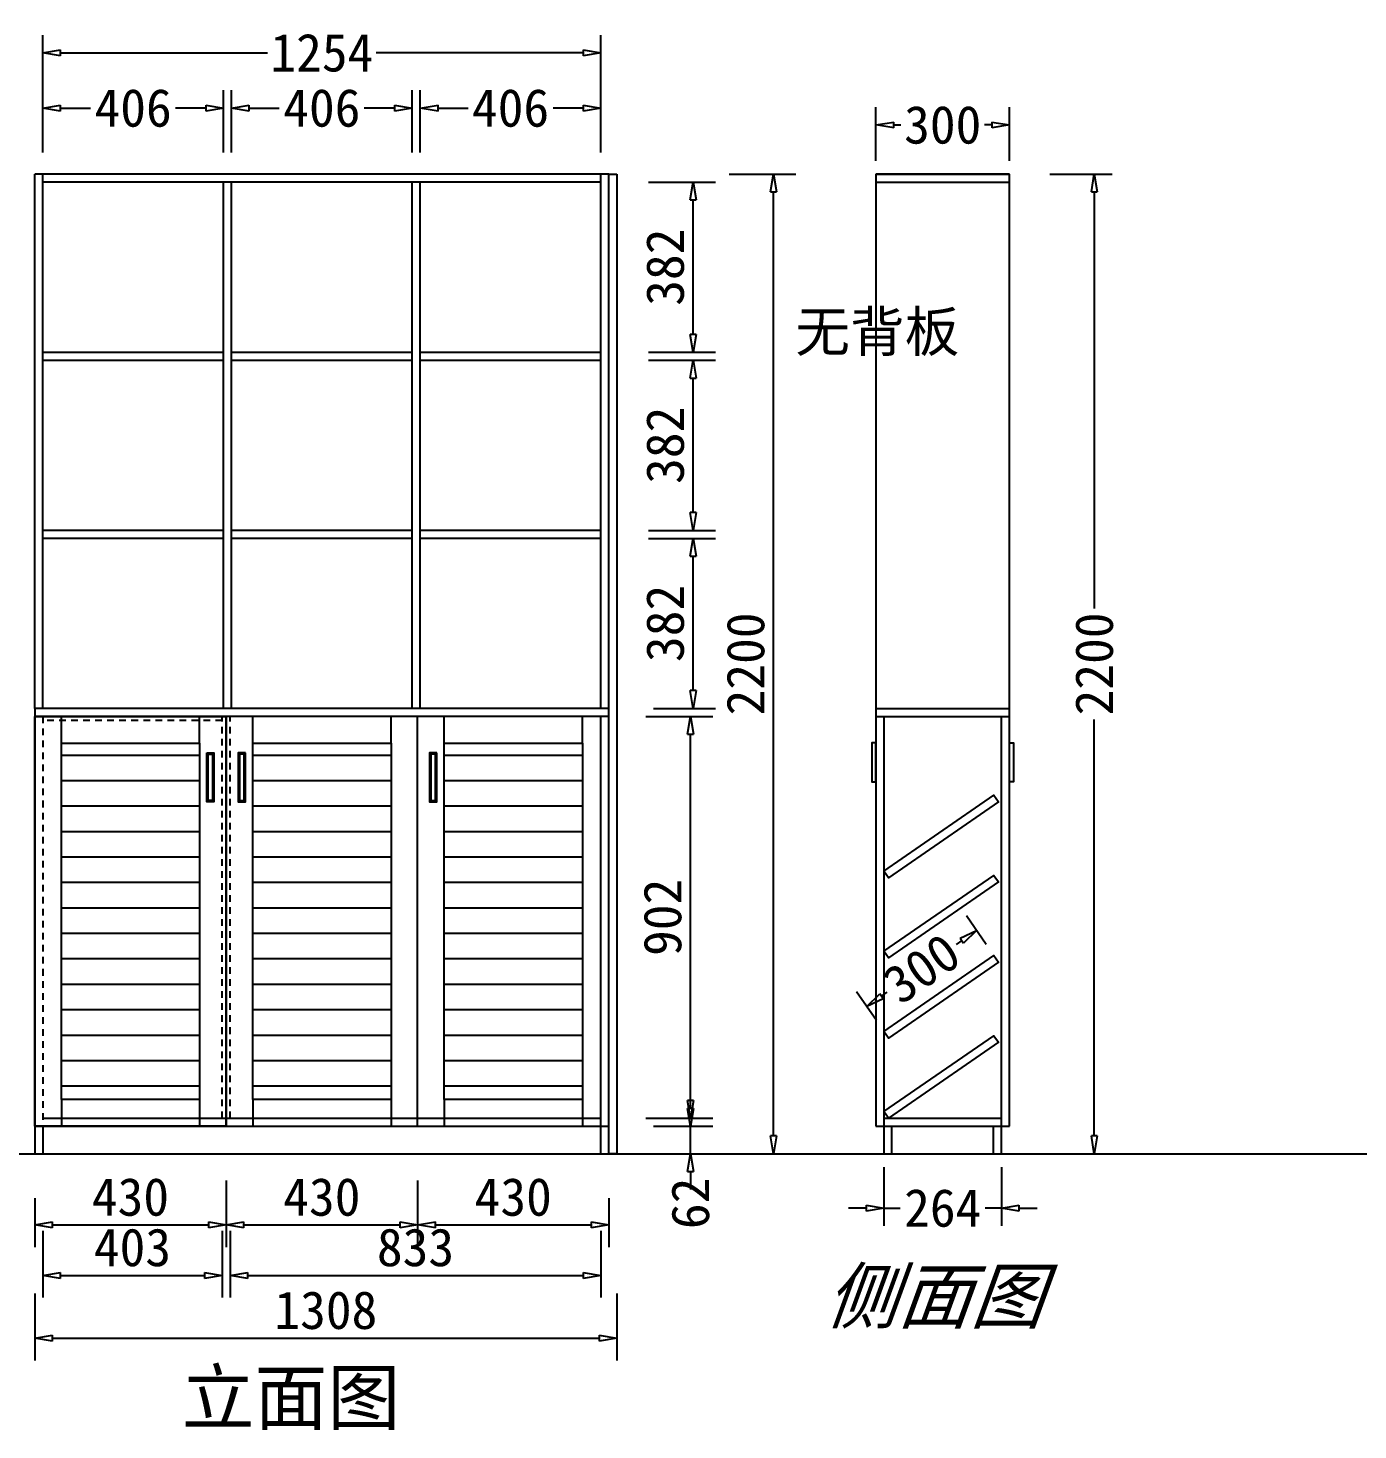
# Model space of a CAD drawing. Header units: millimetres. Extents: x 366509 to 398313, y -1245498 to -1202747.
# Drawn here: x 389015 to 392003, y -1217849 to -1214701 of the extents above; entities that cross this region are included whole.
import ezdxf

# ---------------------------------------------------------------- set-up
doc = ezdxf.new("R2010")
doc.units = ezdxf.units.MM
doc.header["$LTSCALE"] = 20
doc.linetypes.add('JIS_02_0.7', pattern=[1.35, 0.75, -0.6])
doc.layers.get('Defpoints').update_dxf_attribs({"color": 250})
doc.styles.get("Standard").update_dxf_attribs({"font": 'SimSun.ttf', "height": 85})
doc.styles.add('汉字', font='SimSun.ttf', dxfattribs={"oblique": 20, "height": 80})
doc.dimstyles.new('200', dxfattribs={"dimtxt": 90, "dimasz": 40, "dimexe": 50, "dimexo": 100, "dimgap": 20, "dimtad": 1, "dimdec": 0, "dimtxsty": 'Standard', "dimblk": 'CLOSEDBLANK', "dimcen": 100, "dimdle": 50, "dimclrd": 256, "dimclre": 256, "dimclrt": 256, "dimadec": 0, "dimazin": 0, "dimtfac": 1, "dimtdec": 0, "dimtmove": 2, "dimatfit": 3, "dimldrblk": 'CLOSEDBLANK', "dimfxl": 100, "dimfxlon": 1, "dimlwd": 25, "dimlwe": 25, "dimarcsym": 0})
doc.dimstyles.new('周文晶', dxfattribs={"dimtxt": 70, "dimasz": 40, "dimexe": 40, "dimexo": 30, "dimgap": 10, "dimtad": 0, "dimdec": 0, "dimtxsty": 'Standard', "dimblk": 'CLOSEDBLANK', "dimcen": 200, "dimclrd": 256, "dimclre": 256, "dimadec": 0, "dimazin": 0, "dimtfac": 1, "dimtdec": 0, "dimtmove": 0, "dimatfit": 3, "dimldrblk": 'CLOSEDBLANK', "dimfxl": 100, "dimfxlon": 1, "dimarcsym": 0})

# ---------------------------------------------------------------- blocks, each defined once
blk = doc.blocks.new('_ClosedBlank')
at = {"color": 0, "linetype": 'ByBlock', "lineweight": -2}
for p, q in [((-1, 0.167), (0, 0)), ((-1, 0.167), (-1, -0.167)), ((0, 0), (-1, -0.167))]:
    blk.add_line(p, q, dxfattribs=at)
blk = doc.blocks.new('*D682')
at = {"lineweight": 25, "transparency": 16777216}
for p, q in [((389459.8, -1217289.1), (389459.8, -1217439.1)), ((389029.8, -1217329.3), (389029.8, -1217439.1)), ((389069.8, -1217389.1), (389419.8, -1217389.1))]:
    blk.add_line(p, q, dxfattribs=at)
at = {"layer": 'Defpoints', "color": 0, "transparency": 16777216}
for p in [(389459.8, -1217167.3), (389029.8, -1217229.3), (389459.8, -1217389.1)]:
    blk.add_point(p, dxfattribs=at)
at = {"lineweight": 25, "transparency": 16777216, "xscale": 40, "yscale": 40, "zscale": 40, "rotation": 180}
blk.add_blockref('_ClosedBlank', (389029.8, -1217389.1), dxfattribs=at)
at = {"lineweight": 25, "transparency": 16777216, "xscale": 40, "yscale": 40, "zscale": 40}
blk.add_blockref('_ClosedBlank', (389459.8, -1217389.1), dxfattribs=at)
at = {"lineweight": -3, "transparency": 16777216, "insert": (389244.8, -1217326.6), "char_height": 85, "attachment_point": 5}
blk.add_mtext('430', dxfattribs=at)
blk = doc.blocks.new('*D683')
at = {"lineweight": 25, "transparency": 16777216}
for p, q in [((389459.8, -1217289.1), (389459.8, -1217439.1)), ((389889.8, -1217289.1), (389889.8, -1217439.1)), ((389499.8, -1217389.1), (389849.8, -1217389.1))]:
    blk.add_line(p, q, dxfattribs=at)
at = {"layer": 'Defpoints', "color": 0, "transparency": 16777216}
for p in [(389459.8, -1217167.3), (389889.8, -1217167.3), (389889.8, -1217389.1)]:
    blk.add_point(p, dxfattribs=at)
at = {"lineweight": 25, "transparency": 16777216, "xscale": 40, "yscale": 40, "zscale": 40, "rotation": 180}
blk.add_blockref('_ClosedBlank', (389459.8, -1217389.1), dxfattribs=at)
at = {"lineweight": 25, "transparency": 16777216, "xscale": 40, "yscale": 40, "zscale": 40}
blk.add_blockref('_ClosedBlank', (389889.8, -1217389.1), dxfattribs=at)
at = {"lineweight": -3, "transparency": 16777216, "insert": (389674.8, -1217326.6), "char_height": 85, "attachment_point": 5}
blk.add_mtext('430', dxfattribs=at)
blk = doc.blocks.new('*D684')
at = {"lineweight": 25, "transparency": 16777216}
for p, q in [((389889.8, -1217289.1), (389889.8, -1217439.1)), ((390319.8, -1217329.3), (390319.8, -1217439.1)), ((389929.8, -1217389.1), (390279.8, -1217389.1))]:
    blk.add_line(p, q, dxfattribs=at)
at = {"layer": 'Defpoints', "color": 0, "transparency": 16777216}
for p in [(389889.8, -1217167.3), (390319.8, -1217229.3), (390319.8, -1217389.1)]:
    blk.add_point(p, dxfattribs=at)
at = {"lineweight": 25, "transparency": 16777216, "xscale": 40, "yscale": 40, "zscale": 40, "rotation": 180}
blk.add_blockref('_ClosedBlank', (389889.8, -1217389.1), dxfattribs=at)
at = {"lineweight": 25, "transparency": 16777216, "xscale": 40, "yscale": 40, "zscale": 40}
blk.add_blockref('_ClosedBlank', (390319.8, -1217389.1), dxfattribs=at)
at = {"lineweight": -3, "transparency": 16777216, "insert": (390104.8, -1217326.6), "char_height": 85, "attachment_point": 5}
blk.add_mtext('430', dxfattribs=at)
blk = doc.blocks.new('*D685')
at = {"lineweight": 25, "transparency": 16777216}
for p, q in [((389047.8, -1217402.4), (389047.8, -1217552.4)), ((389450.8, -1217402.4), (389450.8, -1217552.4)), ((389087.8, -1217502.4), (389410.8, -1217502.4))]:
    blk.add_line(p, q, dxfattribs=at)
at = {"layer": 'Defpoints', "color": 0, "transparency": 16777216}
for p in [(389450.8, -1217149.3), (389047.8, -1217167.3), (389450.8, -1217502.4)]:
    blk.add_point(p, dxfattribs=at)
at = {"lineweight": 25, "transparency": 16777216, "xscale": 40, "yscale": 40, "zscale": 40, "rotation": 180}
blk.add_blockref('_ClosedBlank', (389047.8, -1217502.4), dxfattribs=at)
at = {"lineweight": 25, "transparency": 16777216, "xscale": 40, "yscale": 40, "zscale": 40}
blk.add_blockref('_ClosedBlank', (389450.8, -1217502.4), dxfattribs=at)
at = {"lineweight": -3, "transparency": 16777216, "insert": (389249.3, -1217439.9), "char_height": 85, "attachment_point": 5}
blk.add_mtext('403', dxfattribs=at)
blk = doc.blocks.new('*D686')
at = {"lineweight": 25, "transparency": 16777216}
for p, q in [((389468.8, -1217402.4), (389468.8, -1217552.4)), ((390301.8, -1217402.4), (390301.8, -1217552.4)), ((389508.8, -1217502.4), (390261.8, -1217502.4))]:
    blk.add_line(p, q, dxfattribs=at)
at = {"layer": 'Defpoints', "color": 0, "transparency": 16777216}
for p in [(389468.8, -1217149.3), (390301.8, -1217167.3), (390301.8, -1217502.4)]:
    blk.add_point(p, dxfattribs=at)
at = {"lineweight": 25, "transparency": 16777216, "xscale": 40, "yscale": 40, "zscale": 40, "rotation": 180}
blk.add_blockref('_ClosedBlank', (389468.8, -1217502.4), dxfattribs=at)
at = {"lineweight": 25, "transparency": 16777216, "xscale": 40, "yscale": 40, "zscale": 40}
blk.add_blockref('_ClosedBlank', (390301.8, -1217502.4), dxfattribs=at)
at = {"lineweight": -3, "transparency": 16777216, "insert": (389885.3, -1217439.9), "char_height": 85, "attachment_point": 5}
blk.add_mtext('833', dxfattribs=at)
blk = doc.blocks.new('*D725')
at = {"lineweight": 25, "transparency": 16777216}
for p, q in [((388830.9, -1217127.3), (388830.9, -1217087.3)), ((388929.8, -1217167.3), (388780.9, -1217167.3)), ((388830.9, -1217229.3), (388830.9, -1217167.3)), ((388929.8, -1217229.3), (388780.9, -1217229.3)), ((388830.9, -1217269.3), (388830.9, -1217309.3))]:
    blk.add_line(p, q, dxfattribs=at)
at = {"layer": 'Defpoints', "color": 0, "transparency": 16777216}
for p in [(388830.9, -1217167.3), (389029.8, -1217167.3), (389029.8, -1217229.3)]:
    blk.add_point(p, dxfattribs=at)
at = {"lineweight": 25, "transparency": 16777216, "xscale": 40, "yscale": 40, "zscale": 40}
for p, rotation in [((388830.9, -1217167.3), 270), ((388830.9, -1217229.3), 90)]:
    blk.add_blockref('_ClosedBlank', p, dxfattribs=dict(at, rotation=rotation))
at = {"lineweight": -3, "transparency": 16777216, "insert": (388830.9, -1217339.9), "char_height": 85, "attachment_point": 5, "rotation": 90}
blk.add_mtext('62', dxfattribs=at)
blk = doc.blocks.new('*D726')
at = {"lineweight": 25, "transparency": 16777216}
for p, q in [((388929.8, -1216247.3), (388780.9, -1216247.3)), ((388830.9, -1217127.3), (388830.9, -1216287.3)), ((388929.8, -1217167.3), (388780.9, -1217167.3))]:
    blk.add_line(p, q, dxfattribs=at)
at = {"layer": 'Defpoints', "color": 0, "transparency": 16777216}
for p in [(388830.9, -1216247.3), (389029.8, -1216247.3), (389029.8, -1217167.3)]:
    blk.add_point(p, dxfattribs=at)
at = {"lineweight": 25, "transparency": 16777216, "xscale": 40, "yscale": 40, "zscale": 40}
for p, rotation in [((388830.9, -1216247.3), 90), ((388830.9, -1217167.3), 270)]:
    blk.add_blockref('_ClosedBlank', p, dxfattribs=dict(at, rotation=rotation))
at = {"lineweight": -3, "transparency": 16777216, "insert": (388768.4, -1216707.3), "char_height": 85, "attachment_point": 5, "rotation": 90}
blk.add_mtext('920', dxfattribs=at)
blk = doc.blocks.new('*D687')
at = {"lineweight": 25, "transparency": 16777216}
for p, q in [((390503.1, -1217127.3), (390503.1, -1217087.3)), ((390419.8, -1217167.3), (390553.1, -1217167.3)), ((390503.1, -1217229.3), (390503.1, -1217167.3)), ((390419.8, -1217229.3), (390553.1, -1217229.3)), ((390503.1, -1217269.3), (390503.1, -1217309.3))]:
    blk.add_line(p, q, dxfattribs=at)
at = {"layer": 'Defpoints', "color": 0, "transparency": 16777216}
for p in [(390319.8, -1217167.3), (390503.1, -1217167.3), (390319.8, -1217229.3)]:
    blk.add_point(p, dxfattribs=at)
at = {"lineweight": 25, "transparency": 16777216, "xscale": 40, "yscale": 40, "zscale": 40}
for p, rotation in [((390503.1, -1217167.3), 270), ((390503.1, -1217229.3), 90)]:
    blk.add_blockref('_ClosedBlank', p, dxfattribs=dict(at, rotation=rotation))
at = {"lineweight": -3, "transparency": 16777216, "insert": (390503.1, -1217340.7), "char_height": 85, "attachment_point": 5, "rotation": 90}
blk.add_mtext('62', dxfattribs=at)
blk = doc.blocks.new('*D727')
at = {"lineweight": 25, "transparency": 16777216}
for p, q in [((390403.1, -1216247.3), (390553.1, -1216247.3)), ((390503.1, -1217109.3), (390503.1, -1216287.3)), ((390403.1, -1217149.3), (390553.1, -1217149.3))]:
    blk.add_line(p, q, dxfattribs=at)
at = {"layer": 'Defpoints', "color": 0, "transparency": 16777216}
for p in [(390301.8, -1216247.3), (390503.1, -1216247.3), (390301.8, -1217149.3)]:
    blk.add_point(p, dxfattribs=at)
at = {"lineweight": 25, "transparency": 16777216, "xscale": 40, "yscale": 40, "zscale": 40}
for p, rotation in [((390503.1, -1216247.3), 90), ((390503.1, -1217149.3), 270)]:
    blk.add_blockref('_ClosedBlank', p, dxfattribs=dict(at, rotation=rotation))
at = {"lineweight": -3, "transparency": 16777216, "insert": (390440.6, -1216698.3), "char_height": 85, "attachment_point": 5, "rotation": 90}
blk.add_mtext('902', dxfattribs=at)
blk = doc.blocks.new('*D728')
at = {"lineweight": 25, "transparency": 16777216}
for p, q in [((390408.9, -1215847.3), (390558.9, -1215847.3)), ((390508.9, -1216189.3), (390508.9, -1215887.3)), ((390419.8, -1216229.3), (390558.9, -1216229.3))]:
    blk.add_line(p, q, dxfattribs=at)
at = {"layer": 'Defpoints', "color": 0, "transparency": 16777216}
for p in [(390301.8, -1215847.3), (390508.9, -1215847.3), (390319.8, -1216229.3)]:
    blk.add_point(p, dxfattribs=at)
at = {"lineweight": 25, "transparency": 16777216, "xscale": 40, "yscale": 40, "zscale": 40}
for p, rotation in [((390508.9, -1215847.3), 90), ((390508.9, -1216229.3), 270)]:
    blk.add_blockref('_ClosedBlank', p, dxfattribs=dict(at, rotation=rotation))
at = {"lineweight": -3, "transparency": 16777216, "insert": (390446.4, -1216038.3), "char_height": 85, "attachment_point": 5, "rotation": 90}
blk.add_mtext('382', dxfattribs=at)
blk = doc.blocks.new('*D688')
at = {"lineweight": 25, "transparency": 16777216}
for p, q in [((390408.9, -1215447.3), (390558.9, -1215447.3)), ((390508.9, -1215789.3), (390508.9, -1215487.3)), ((390408.9, -1215829.3), (390558.9, -1215829.3))]:
    blk.add_line(p, q, dxfattribs=at)
at = {"layer": 'Defpoints', "color": 0, "transparency": 16777216}
for p in [(390301.8, -1215447.3), (390508.9, -1215447.3), (390301.8, -1215829.3)]:
    blk.add_point(p, dxfattribs=at)
at = {"lineweight": 25, "transparency": 16777216, "xscale": 40, "yscale": 40, "zscale": 40}
for p, rotation in [((390508.9, -1215447.3), 90), ((390508.9, -1215829.3), 270)]:
    blk.add_blockref('_ClosedBlank', p, dxfattribs=dict(at, rotation=rotation))
at = {"lineweight": -3, "transparency": 16777216, "insert": (390446.4, -1215638.3), "char_height": 85, "attachment_point": 5, "rotation": 90}
blk.add_mtext('382', dxfattribs=at)
blk = doc.blocks.new('*D689')
at = {"lineweight": 25, "transparency": 16777216}
for p, q in [((390408.9, -1215047.3), (390558.9, -1215047.3)), ((390508.9, -1215389.3), (390508.9, -1215087.3)), ((390408.9, -1215429.3), (390558.9, -1215429.3))]:
    blk.add_line(p, q, dxfattribs=at)
at = {"layer": 'Defpoints', "color": 0, "transparency": 16777216}
for p in [(390301.8, -1215047.3), (390508.9, -1215047.3), (389877.8, -1215429.3)]:
    blk.add_point(p, dxfattribs=at)
at = {"lineweight": 25, "transparency": 16777216, "xscale": 40, "yscale": 40, "zscale": 40}
for p, rotation in [((390508.9, -1215047.3), 90), ((390508.9, -1215429.3), 270)]:
    blk.add_blockref('_ClosedBlank', p, dxfattribs=dict(at, rotation=rotation))
at = {"lineweight": -3, "transparency": 16777216, "insert": (390446.4, -1215238.3), "char_height": 85, "attachment_point": 5, "rotation": 90}
blk.add_mtext('382', dxfattribs=at)
blk = doc.blocks.new('*D729')
at = {"lineweight": 25, "transparency": 16777216}
for p, q in [((390589.6, -1215029.3), (390739.6, -1215029.3)), ((390689.6, -1217189.3), (390689.6, -1215069.3)), ((390589.6, -1217229.3), (390739.6, -1217229.3))]:
    blk.add_line(p, q, dxfattribs=at)
at = {"layer": 'Defpoints', "color": 0, "transparency": 16777216}
for p in [(390319.8, -1215029.3), (390689.6, -1215029.3), (390319.8, -1217229.3)]:
    blk.add_point(p, dxfattribs=at)
at = {"lineweight": 25, "transparency": 16777216, "xscale": 40, "yscale": 40, "zscale": 40}
for p, rotation in [((390689.6, -1215029.3), 90), ((390689.6, -1217229.3), 270)]:
    blk.add_blockref('_ClosedBlank', p, dxfattribs=dict(at, rotation=rotation))
at = {"lineweight": -3, "transparency": 16777216, "insert": (390627.1, -1216129.3), "char_height": 85, "attachment_point": 5, "rotation": 90}
blk.add_mtext('2200', dxfattribs=at)
blk = doc.blocks.new('*D690')
at = {"lineweight": 25, "transparency": 16777216}
for p, q in [((389029.8, -1217543.4), (389029.8, -1217693.4)), ((390337.8, -1217543.4), (390337.8, -1217693.4)), ((389069.8, -1217643.4), (390297.8, -1217643.4))]:
    blk.add_line(p, q, dxfattribs=at)
at = {"layer": 'Defpoints', "color": 0, "transparency": 16777216}
for p in [(389029.8, -1217229.3), (390337.8, -1217229.3), (390337.8, -1217643.4)]:
    blk.add_point(p, dxfattribs=at)
at = {"lineweight": 25, "transparency": 16777216, "xscale": 40, "yscale": 40, "zscale": 40, "rotation": 180}
blk.add_blockref('_ClosedBlank', (389029.8, -1217643.4), dxfattribs=at)
at = {"lineweight": 25, "transparency": 16777216, "xscale": 40, "yscale": 40, "zscale": 40}
blk.add_blockref('_ClosedBlank', (390337.8, -1217643.4), dxfattribs=at)
at = {"lineweight": -3, "transparency": 16777216, "insert": (389683.8, -1217580.9), "char_height": 85, "attachment_point": 5}
blk.add_mtext('1308', dxfattribs=at)
blk = doc.blocks.new('*D691')
at = {"lineweight": -2, "transparency": 16777216}
for p, q in [((389047.8, -1214981), (389047.8, -1214841)), ((389453.8, -1214981), (389453.8, -1214841)), ((389087.8, -1214881), (389155.3, -1214881)), ((389413.8, -1214881), (389346.2, -1214881))]:
    blk.add_line(p, q, dxfattribs=at)
at = {"layer": 'Defpoints', "color": 0, "transparency": 16777216}
for p in [(389453.8, -1214881), (389047.8, -1215029.3), (389453.8, -1215447.3)]:
    blk.add_point(p, dxfattribs=at)
at = {"lineweight": -2, "transparency": 16777216, "xscale": 40, "yscale": 40, "zscale": 40, "rotation": 180}
blk.add_blockref('_ClosedBlank', (389047.8, -1214881), dxfattribs=at)
at = {"lineweight": -2, "transparency": 16777216, "xscale": 40, "yscale": 40, "zscale": 40}
blk.add_blockref('_ClosedBlank', (389453.8, -1214881), dxfattribs=at)
at = {"color": 0, "transparency": 16777216, "insert": (389250.8, -1214881), "char_height": 85, "attachment_point": 5}
blk.add_mtext('406', dxfattribs=at)
blk = doc.blocks.new('*D692')
at = {"lineweight": -2, "transparency": 16777216}
for p, q in [((389471.8, -1214981), (389471.8, -1214841)), ((389877.8, -1214981), (389877.8, -1214841)), ((389511.8, -1214881), (389579.3, -1214881)), ((389837.8, -1214881), (389770.2, -1214881))]:
    blk.add_line(p, q, dxfattribs=at)
at = {"layer": 'Defpoints', "color": 0, "transparency": 16777216}
for p in [(389877.8, -1214881), (389877.8, -1215047.3), (389471.8, -1215447.3)]:
    blk.add_point(p, dxfattribs=at)
at = {"lineweight": -2, "transparency": 16777216, "xscale": 40, "yscale": 40, "zscale": 40, "rotation": 180}
blk.add_blockref('_ClosedBlank', (389471.8, -1214881), dxfattribs=at)
at = {"lineweight": -2, "transparency": 16777216, "xscale": 40, "yscale": 40, "zscale": 40}
blk.add_blockref('_ClosedBlank', (389877.8, -1214881), dxfattribs=at)
at = {"color": 0, "transparency": 16777216, "insert": (389674.8, -1214881), "char_height": 85, "attachment_point": 5}
blk.add_mtext('406', dxfattribs=at)
blk = doc.blocks.new('*D693')
at = {"lineweight": -2, "transparency": 16777216}
for p, q in [((389895.8, -1214981), (389895.8, -1214841)), ((390301.8, -1214981), (390301.8, -1214841)), ((389935.8, -1214881), (390003.3, -1214881)), ((390261.8, -1214881), (390194.2, -1214881))]:
    blk.add_line(p, q, dxfattribs=at)
at = {"layer": 'Defpoints', "color": 0, "transparency": 16777216}
for p in [(390301.8, -1214881), (389895.8, -1215047.3), (390301.8, -1215029.3)]:
    blk.add_point(p, dxfattribs=at)
at = {"lineweight": -2, "transparency": 16777216, "xscale": 40, "yscale": 40, "zscale": 40, "rotation": 180}
blk.add_blockref('_ClosedBlank', (389895.8, -1214881), dxfattribs=at)
at = {"lineweight": -2, "transparency": 16777216, "xscale": 40, "yscale": 40, "zscale": 40}
blk.add_blockref('_ClosedBlank', (390301.8, -1214881), dxfattribs=at)
at = {"color": 0, "transparency": 16777216, "insert": (390098.8, -1214881), "char_height": 85, "attachment_point": 5}
blk.add_mtext('406', dxfattribs=at)
blk = doc.blocks.new('*D694')
at = {"lineweight": -2, "transparency": 16777216}
for p, q in [((389047.8, -1214857.1), (389047.8, -1214717.1)), ((390301.8, -1214857.1), (390301.8, -1214717.1)), ((389087.8, -1214757.1), (389552.8, -1214757.1)), ((390261.8, -1214757.1), (389796.7, -1214757.1))]:
    blk.add_line(p, q, dxfattribs=at)
at = {"layer": 'Defpoints', "color": 0, "transparency": 16777216}
for p in [(390301.8, -1214757.1), (389047.8, -1215047.3), (390301.8, -1215047.3)]:
    blk.add_point(p, dxfattribs=at)
at = {"lineweight": -2, "transparency": 16777216, "xscale": 40, "yscale": 40, "zscale": 40, "rotation": 180}
blk.add_blockref('_ClosedBlank', (389047.8, -1214757.1), dxfattribs=at)
at = {"lineweight": -2, "transparency": 16777216, "xscale": 40, "yscale": 40, "zscale": 40}
blk.add_blockref('_ClosedBlank', (390301.8, -1214757.1), dxfattribs=at)
at = {"color": 0, "transparency": 16777216, "insert": (389674.8, -1214757.1), "char_height": 85, "attachment_point": 5}
blk.add_mtext('1254', dxfattribs=at)
blk = doc.blocks.new('*D732')
at = {"lineweight": -2, "transparency": 16777216}
for p, q in [((390937.8, -1217259.3), (390937.8, -1217391.3)), ((391201.8, -1217259.3), (391201.8, -1217391.3)), ((390897.8, -1217351.3), (390857.8, -1217351.3)), ((390937.8, -1217351.3), (390974.3, -1217351.3)), ((391201.8, -1217351.3), (391165.2, -1217351.3)), ((391241.8, -1217351.3), (391281.8, -1217351.3))]:
    blk.add_line(p, q, dxfattribs=at)
at = {"layer": 'Defpoints', "color": 0, "transparency": 16777216}
for p in [(390937.8, -1217229.3), (391201.8, -1217229.3), (391201.8, -1217351.3)]:
    blk.add_point(p, dxfattribs=at)
at = {"lineweight": -2, "transparency": 16777216, "xscale": 40, "yscale": 40, "zscale": 40}
blk.add_blockref('_ClosedBlank', (390937.8, -1217351.3), dxfattribs=at)
at = {"lineweight": -2, "transparency": 16777216, "xscale": 40, "yscale": 40, "zscale": 40, "rotation": 180}
blk.add_blockref('_ClosedBlank', (391201.8, -1217351.3), dxfattribs=at)
at = {"color": 0, "transparency": 16777216, "insert": (391069.8, -1217351.3), "char_height": 85, "attachment_point": 5}
blk.add_mtext('264', dxfattribs=at)
blk = doc.blocks.new('*D701')
at = {"lineweight": -2, "transparency": 16777216}
for p, q in [((391310.4, -1215029.3), (391450.4, -1215029.3)), ((391410.4, -1215069.3), (391410.4, -1216004.6)), ((391410.4, -1217189.3), (391410.4, -1216254.1)), ((391310.4, -1217229.3), (391450.4, -1217229.3))]:
    blk.add_line(p, q, dxfattribs=at)
at = {"layer": 'Defpoints', "color": 0, "transparency": 16777216}
for p in [(391210.8, -1215029.3), (391410.4, -1215029.3), (391219.8, -1217229.3)]:
    blk.add_point(p, dxfattribs=at)
at = {"lineweight": -2, "transparency": 16777216, "xscale": 40, "yscale": 40, "zscale": 40}
for p, rotation in [((391410.4, -1215029.3), 90), ((391410.4, -1217229.3), 270)]:
    blk.add_blockref('_ClosedBlank', p, dxfattribs=dict(at, rotation=rotation))
at = {"color": 0, "transparency": 16777216, "insert": (391410.4, -1216129.3), "char_height": 85, "attachment_point": 5, "rotation": 90}
blk.add_mtext('2200', dxfattribs=at)
blk = doc.blocks.new('*D702')
at = {"lineweight": -2, "transparency": 16777216}
for p, q in [((390919.8, -1214999.3), (390919.8, -1214879)), ((391219.8, -1214999.3), (391219.8, -1214879)), ((390959.8, -1214919), (390975.7, -1214919)), ((391179.8, -1214919), (391163.8, -1214919))]:
    blk.add_line(p, q, dxfattribs=at)
at = {"layer": 'Defpoints', "color": 0, "transparency": 16777216}
for p in [(391219.8, -1214919), (390919.8, -1215029.3), (391219.8, -1215029.3)]:
    blk.add_point(p, dxfattribs=at)
at = {"lineweight": -2, "transparency": 16777216, "xscale": 40, "yscale": 40, "zscale": 40, "rotation": 180}
blk.add_blockref('_ClosedBlank', (390919.8, -1214919), dxfattribs=at)
at = {"lineweight": -2, "transparency": 16777216, "xscale": 40, "yscale": 40, "zscale": 40}
blk.add_blockref('_ClosedBlank', (391219.8, -1214919), dxfattribs=at)
at = {"color": 0, "transparency": 16777216, "insert": (391069.8, -1214919), "char_height": 85, "attachment_point": 5}
blk.add_mtext('300', dxfattribs=at)
blk = doc.blocks.new('*D703')
at = {"lineweight": -2, "transparency": 16777216}
for p, q in [((391167.6, -1216759.4), (391123.1, -1216694.9)), ((391112.9, -1216750.6), (391099.8, -1216759.6)), ((390920.7, -1216929.8), (390876.2, -1216865.4)), ((390931.9, -1216875.6), (390945, -1216866.5))]:
    blk.add_line(p, q, dxfattribs=at)
at = {"layer": 'Defpoints', "color": 0, "transparency": 16777216}
for p in [(391145.8, -1216727.9), (391184.7, -1216784.1), (390937.8, -1216954.5)]:
    blk.add_point(p, dxfattribs=at)
at = {"lineweight": -2, "transparency": 16777216, "xscale": 40, "yscale": 40, "zscale": 40}
for p, rotation in [((391145.8, -1216727.9), 34.61715798447761), ((390899, -1216898.3), 214.6171579844776)]:
    blk.add_blockref('_ClosedBlank', p, dxfattribs=dict(at, rotation=rotation))
at = {"color": 0, "transparency": 16777216, "insert": (391022.4, -1216813.1), "char_height": 85, "attachment_point": 5, "rotation": 34.6172}
blk.add_mtext('300', dxfattribs=at)
blk = doc.blocks.new('*D707')
at = {"lineweight": 25, "transparency": 16777216}
for p, q in [((390408.9, -1215047.3), (390558.9, -1215047.3)), ((390508.9, -1215389.3), (390508.9, -1215087.3)), ((390408.9, -1215429.3), (390558.9, -1215429.3))]:
    blk.add_line(p, q, dxfattribs=at)
at = {"layer": 'Defpoints', "color": 0, "transparency": 16777216}
for p in [(390301.8, -1215047.3), (390508.9, -1215047.3), (389877.8, -1215429.3)]:
    blk.add_point(p, dxfattribs=at)
at = {"lineweight": 25, "transparency": 16777216, "xscale": 40, "yscale": 40, "zscale": 40}
for p, rotation in [((390508.9, -1215047.3), 90), ((390508.9, -1215429.3), 270)]:
    blk.add_blockref('_ClosedBlank', p, dxfattribs=dict(at, rotation=rotation))
at = {"lineweight": -3, "transparency": 16777216, "insert": (390446.4, -1215238.3), "char_height": 85, "attachment_point": 5, "rotation": 90}
blk.add_mtext('382', dxfattribs=at)
blk = doc.blocks.new('*D708')
at = {"lineweight": -2, "transparency": 16777216}
for p, q in [((389047.8, -1214981), (389047.8, -1214841)), ((389453.8, -1214981), (389453.8, -1214841)), ((389087.8, -1214881), (389155.3, -1214881)), ((389413.8, -1214881), (389346.2, -1214881))]:
    blk.add_line(p, q, dxfattribs=at)
at = {"layer": 'Defpoints', "color": 0, "transparency": 16777216}
for p in [(389453.8, -1214881), (389047.8, -1215029.3), (389453.8, -1215447.3)]:
    blk.add_point(p, dxfattribs=at)
at = {"lineweight": -2, "transparency": 16777216, "xscale": 40, "yscale": 40, "zscale": 40, "rotation": 180}
blk.add_blockref('_ClosedBlank', (389047.8, -1214881), dxfattribs=at)
at = {"lineweight": -2, "transparency": 16777216, "xscale": 40, "yscale": 40, "zscale": 40}
blk.add_blockref('_ClosedBlank', (389453.8, -1214881), dxfattribs=at)
at = {"color": 0, "transparency": 16777216, "insert": (389250.8, -1214881), "char_height": 85, "attachment_point": 5}
blk.add_mtext('406', dxfattribs=at)
blk = doc.blocks.new('*D709')
at = {"lineweight": -2, "transparency": 16777216}
for p, q in [((389471.8, -1214981), (389471.8, -1214841)), ((389877.8, -1214981), (389877.8, -1214841)), ((389511.8, -1214881), (389579.3, -1214881)), ((389837.8, -1214881), (389770.2, -1214881))]:
    blk.add_line(p, q, dxfattribs=at)
at = {"layer": 'Defpoints', "color": 0, "transparency": 16777216}
for p in [(389877.8, -1214881), (389877.8, -1215047.3), (389471.8, -1215447.3)]:
    blk.add_point(p, dxfattribs=at)
at = {"lineweight": -2, "transparency": 16777216, "xscale": 40, "yscale": 40, "zscale": 40, "rotation": 180}
blk.add_blockref('_ClosedBlank', (389471.8, -1214881), dxfattribs=at)
at = {"lineweight": -2, "transparency": 16777216, "xscale": 40, "yscale": 40, "zscale": 40}
blk.add_blockref('_ClosedBlank', (389877.8, -1214881), dxfattribs=at)
at = {"color": 0, "transparency": 16777216, "insert": (389674.8, -1214881), "char_height": 85, "attachment_point": 5}
blk.add_mtext('406', dxfattribs=at)
blk = doc.blocks.new('*D737')
at = {"lineweight": 25, "transparency": 16777216}
for p, q in [((390408.9, -1215047.3), (390558.9, -1215047.3)), ((390508.9, -1215389.3), (390508.9, -1215087.3)), ((390408.9, -1215429.3), (390558.9, -1215429.3))]:
    blk.add_line(p, q, dxfattribs=at)
at = {"layer": 'Defpoints', "color": 0, "transparency": 16777216}
for p in [(390301.8, -1215047.3), (390508.9, -1215047.3), (389877.8, -1215429.3)]:
    blk.add_point(p, dxfattribs=at)
at = {"lineweight": 25, "transparency": 16777216, "xscale": 40, "yscale": 40, "zscale": 40}
for p, rotation in [((390508.9, -1215047.3), 90), ((390508.9, -1215429.3), 270)]:
    blk.add_blockref('_ClosedBlank', p, dxfattribs=dict(at, rotation=rotation))
at = {"lineweight": -3, "transparency": 16777216, "insert": (390446.4, -1215238.3), "char_height": 85, "attachment_point": 5, "rotation": 90}
blk.add_mtext('382', dxfattribs=at)
blk = doc.blocks.new('*D740')
at = {"lineweight": 25, "transparency": 16777216}
for p, q in [((388930.9, -1215029.3), (388780.9, -1215029.3)), ((388830.9, -1216189.3), (388830.9, -1215069.3)), ((388930.9, -1216229.3), (388780.9, -1216229.3))]:
    blk.add_line(p, q, dxfattribs=at)
at = {"layer": 'Defpoints', "color": 0, "transparency": 16777216}
for p in [(388830.9, -1215029.3), (389047.8, -1215029.3), (389047.8, -1216229.3)]:
    blk.add_point(p, dxfattribs=at)
at = {"lineweight": 25, "transparency": 16777216, "xscale": 40, "yscale": 40, "zscale": 40}
for p, rotation in [((388830.9, -1215029.3), 90), ((388830.9, -1216229.3), 270)]:
    blk.add_blockref('_ClosedBlank', p, dxfattribs=dict(at, rotation=rotation))
at = {"lineweight": -3, "transparency": 16777216, "insert": (388768.4, -1215629.3), "char_height": 85, "attachment_point": 5, "rotation": 90}
blk.add_mtext('1200', dxfattribs=at)
blk = doc.blocks.new('*D738')
at = {"lineweight": -2, "transparency": 16777216}
for p, q in [((389047.8, -1214981), (389047.8, -1214841)), ((389453.8, -1214981), (389453.8, -1214841)), ((389087.8, -1214881), (389155.3, -1214881)), ((389413.8, -1214881), (389346.2, -1214881))]:
    blk.add_line(p, q, dxfattribs=at)
at = {"layer": 'Defpoints', "color": 0, "transparency": 16777216}
for p in [(389453.8, -1214881), (389047.8, -1215029.3), (389453.8, -1215447.3)]:
    blk.add_point(p, dxfattribs=at)
at = {"lineweight": -2, "transparency": 16777216, "xscale": 40, "yscale": 40, "zscale": 40, "rotation": 180}
blk.add_blockref('_ClosedBlank', (389047.8, -1214881), dxfattribs=at)
at = {"lineweight": -2, "transparency": 16777216, "xscale": 40, "yscale": 40, "zscale": 40}
blk.add_blockref('_ClosedBlank', (389453.8, -1214881), dxfattribs=at)
at = {"color": 0, "transparency": 16777216, "insert": (389250.8, -1214881), "char_height": 85, "attachment_point": 5}
blk.add_mtext('406', dxfattribs=at)
blk = doc.blocks.new('*D739')
at = {"lineweight": -2, "transparency": 16777216}
for p, q in [((389471.8, -1214981), (389471.8, -1214841)), ((389877.8, -1214981), (389877.8, -1214841)), ((389511.8, -1214881), (389579.3, -1214881)), ((389837.8, -1214881), (389770.2, -1214881))]:
    blk.add_line(p, q, dxfattribs=at)
at = {"layer": 'Defpoints', "color": 0, "transparency": 16777216}
for p in [(389877.8, -1214881), (389877.8, -1215047.3), (389471.8, -1215447.3)]:
    blk.add_point(p, dxfattribs=at)
at = {"lineweight": -2, "transparency": 16777216, "xscale": 40, "yscale": 40, "zscale": 40, "rotation": 180}
blk.add_blockref('_ClosedBlank', (389471.8, -1214881), dxfattribs=at)
at = {"lineweight": -2, "transparency": 16777216, "xscale": 40, "yscale": 40, "zscale": 40}
blk.add_blockref('_ClosedBlank', (389877.8, -1214881), dxfattribs=at)
at = {"color": 0, "transparency": 16777216, "insert": (389674.8, -1214881), "char_height": 85, "attachment_point": 5}
blk.add_mtext('406', dxfattribs=at)

msp = doc.modelspace()

# ---------------------------------------------------------------- hatches: boundary and pattern name
at = {"lineweight": -3}
h = msp.add_hatch(dxfattribs=at)
h.set_pattern_fill('LINE', color=250, scale=18, style=0)
h.set_pattern_definition([(0, (267445.19, -1203360.92), (0, 57.15), [])])
h.paths.add_polyline_path([(390260.76, -1216307.325), (389949.76, -1216307.325), (389949.76, -1217107.325), (390260.76, -1217107.325)])
h.paths.add_polyline_path([(389830.76, -1216307.325), (389519.76, -1216307.325), (389519.76, -1217107.325), (389830.76, -1217107.325)])
h.paths.add_polyline_path([(389089.76, -1217107.325), (389399.76, -1217107.325), (389399.76, -1216307.325), (389089.76, -1216307.325)])

# ---------------------------------------------------------------- linework, layer by layer
for p, q in [((389889.76, -1215029.325), (389029.76, -1215029.325)), ((389029.76, -1216229.325), (389029.76, -1215029.325)), ((389047.76, -1216229.325), (389047.76, -1215029.325)), ((390301.76, -1215047.325), (389047.76, -1215047.325)), ((389453.76, -1216229.325), (389453.76, -1215047.325)), ((389471.76, -1216229.325), (389471.76, -1215047.325)), ((389877.76, -1216229.325), (389877.76, -1215047.325)), ((390319.76, -1215029.325), (389889.76, -1215029.325)), ((389895.76, -1216229.325), (389895.76, -1215047.325)), ((390301.76, -1216229.325), (390301.76, -1215029.325)), ((390319.76, -1217229.325), (390319.76, -1215029.325)), ((389453.76, -1215829.325), (389047.76, -1215829.325)), ((389877.76, -1215829.325), (389471.76, -1215829.325)), ((390301.76, -1215829.325), (389895.76, -1215829.325)), ((389453.76, -1215847.325), (389047.76, -1215847.325)), ((389877.76, -1215847.325), (389471.76, -1215847.325)), ((390301.76, -1215847.325), (389895.76, -1215847.325)), ((390319.76, -1216229.325), (389029.76, -1216229.325)), ((389029.76, -1216229.325), (389029.76, -1217229.325)), ((390319.76, -1216247.325), (389029.76, -1216247.325)), ((390319.76, -1216247.325), (389029.76, -1216247.325)), ((389089.76, -1216307.325), (389089.76, -1216247.325)), ((389399.76, -1216307.325), (389399.76, -1216247.325)), ((389459.76, -1217167.325), (389459.76, -1216247.325)), ((389519.76, -1216307.325), (389519.76, -1216247.325)), ((389830.76, -1216307.325), (389830.76, -1216247.325)), ((389889.76, -1217167.325), (389889.76, -1216247.325)), ((389949.76, -1216307.325), (389949.76, -1216247.325)), ((390260.76, -1216307.325), (390260.76, -1216247.325)), ((390319.76, -1217229.325), (390319.76, -1216229.325)), ((389089.76, -1217107.325), (389089.76, -1217167.325)), ((389399.76, -1217107.325), (389399.76, -1217167.325)), ((389519.76, -1217107.325), (389519.76, -1217167.325)), ((389830.76, -1217107.325), (389830.76, -1217167.325)), ((389949.76, -1217107.325), (389949.76, -1217167.325)), ((390260.76, -1217107.325), (390260.76, -1217167.325)), ((389029.76, -1217167.325), (390319.76, -1217167.325)), ((389047.76, -1217167.325), (389047.76, -1217229.325)), ((390301.76, -1217229.325), (390301.76, -1217167.325)), ((389029.76, -1217229.325), (390319.76, -1217229.325))]:
    msp.add_line(p, q, dxfattribs=at)
for p, q in [((390319.76, -1215029.325), (390337.76, -1215029.325)), ((390337.76, -1215029.325), (390337.76, -1217229.325)), ((391201.767, -1215029.341), (390919.767, -1215029.341)), ((390919.767, -1215029.341), (390919.767, -1215029.341)), ((390937.767, -1215029.341), (390937.767, -1215029.341)), ((391219.767, -1215029.341), (391201.767, -1215029.341)), ((391201.767, -1215029.341), (391201.767, -1215029.341)), ((391219.767, -1215029.341), (391219.767, -1215029.341)), ((389047.76, -1215429.325), (389453.76, -1215429.325)), ((389471.76, -1215429.325), (389877.76, -1215429.325)), ((389895.76, -1215429.325), (390301.76, -1215429.325)), ((389047.76, -1215447.325), (389453.76, -1215447.325)), ((389471.76, -1215447.325), (389877.76, -1215447.325)), ((389895.76, -1215447.325), (390301.76, -1215447.325)), ((390937.767, -1217167.325), (390937.767, -1217229.325)), ((390955.767, -1217229.325), (390955.767, -1217167.325)), ((366509.141, -1217229.325), (398312.891, -1217229.325)), ((390337.76, -1217229.325), (390319.76, -1217229.325)), ((390937.767, -1217229.325), (390955.767, -1217229.325))]:
    msp.add_line(p, q)
at = {"color": 0}
for p, q in [((390919.767, -1215029.341), (391219.767, -1215029.341)), ((390919.767, -1215029.341), (390919.767, -1217167.325)), ((390919.767, -1215047.341), (391219.767, -1215047.341)), ((391201.767, -1215029.341), (391219.767, -1215029.341)), ((391219.767, -1217167.325), (391219.767, -1215029.341)), ((390919.767, -1216229.325), (391219.767, -1216229.325)), ((390919.767, -1216247.325), (391219.767, -1216247.325)), ((390937.767, -1216247.325), (390937.767, -1217167.325)), ((391201.767, -1217229.325), (391201.767, -1216247.325)), ((390937.767, -1217149.325), (391201.767, -1217149.325)), ((390919.767, -1217167.325), (391219.767, -1217167.325)), ((391183.767, -1217229.325), (391183.767, -1217167.325)), ((390937.767, -1217229.325), (391201.767, -1217229.325))]:
    msp.add_line(p, q, dxfattribs=at)
at = {"color": 250, "linetype": 'JIS_02_0.7', "lineweight": -3}
for p, q in [((389047.76, -1216247.325), (389047.76, -1217167.325)), ((389450.76, -1216256.325), (389450.76, -1216247.325)), ((389468.76, -1216256.325), (389468.76, -1216247.325)), ((389450.76, -1216256.325), (389047.76, -1216256.325)), ((389450.76, -1217149.325), (389450.76, -1216256.325)), ((389468.76, -1217149.325), (389468.76, -1216256.325))]:
    msp.add_line(p, q, dxfattribs=at)
at = {"color": 250, "lineweight": -3}
for p, q in [((390301.76, -1217167.325), (390301.76, -1216247.325)), ((389047.76, -1217149.325), (390301.76, -1217149.325))]:
    msp.add_line(p, q, dxfattribs=at)
at = {"lineweight": -3}
for points in [[(389459.76, -1217167.325), (389029.76, -1217167.325), (389029.76, -1216247.325), (389459.76, -1216247.325)], [(389399.76, -1217107.325), (389089.76, -1217107.325), (389089.76, -1216307.325), (389399.76, -1216307.325)], [(389830.76, -1217107.325), (389519.76, -1217107.325), (389519.76, -1216307.325), (389830.76, -1216307.325)], [(390260.76, -1217107.325), (389949.76, -1217107.325), (389949.76, -1216307.325), (390260.76, -1216307.325)]]:
    msp.add_lwpolyline(points, close=True, dxfattribs=at)
for points in [[(390919.767, -1216306.571), (390910.437, -1216306.571), (390910.437, -1216394.15), (390919.767, -1216394.15)], [(391219.767, -1216306.571), (391229.096, -1216306.571), (391229.096, -1216394.15), (391219.767, -1216394.15)], [(389416.445, -1216328.949), (389432.484, -1216328.949), (389432.484, -1216438.933), (389416.445, -1216438.933)], [(389419.445, -1216331.949), (389429.484, -1216331.949), (389429.484, -1216435.933), (389419.445, -1216435.933)], [(389503.075, -1216328.949), (389487.036, -1216328.949), (389487.036, -1216438.933), (389503.075, -1216438.933)], [(389500.075, -1216331.949), (389490.036, -1216331.949), (389490.036, -1216435.933), (389500.075, -1216435.933)], [(389933.075, -1216328.949), (389917.036, -1216328.949), (389917.036, -1216438.933), (389933.075, -1216438.933)], [(389930.075, -1216331.949), (389920.036, -1216331.949), (389920.036, -1216435.933), (389930.075, -1216435.933)]]:
    msp.add_lwpolyline(points, close=True)
for points in [[(390937.766, -1216594.512), (391184.656, -1216424.085), (391194.882, -1216438.898), (390947.992, -1216609.325), (390937.766, -1216594.512)], [(390937.766, -1216774.512), (391184.656, -1216604.085), (391194.882, -1216618.898), (390947.992, -1216789.325), (390937.766, -1216774.512)], [(390937.766, -1216954.512), (391184.656, -1216784.085), (391194.882, -1216798.898), (390947.992, -1216969.325), (390937.766, -1216954.512)], [(390937.766, -1217134.512), (391184.656, -1216964.085), (391194.882, -1216978.898), (390947.992, -1217149.325), (390937.766, -1217134.512)]]:
    msp.add_lwpolyline(points)

# ---------------------------------------------------------------- texts
at = {"lineweight": -3, "attachment_point": 1}
for s, insert, char_height, width in [('无背板', (390738.729, -1215337.769), 90, 545.64139), ('立面图', (389360.065, -1217716.405), 120, 1105.27366)]:
    msp.add_mtext(s, dxfattribs=dict(at, insert=insert, char_height=char_height, width=width))
at = {"color": 0, "insert": (390803.696, -1217488.765), "char_height": 120, "width": 1293.93172, "attachment_point": 1, "style": '汉字'}
msp.add_mtext('侧面图', dxfattribs=at)

# ---------------------------------------------------------------- dimensions: what is measured, and where the dimension line sits
for base, p1, p2, picture, middle in [((390301.76, -1214757.058), (389047.76, -1215047.325), (390301.76, -1215047.325), '*D694', (389674.76, -1214757.058)), ((389453.76, -1214880.964), (389047.76, -1215029.325), (389453.76, -1215447.325), '*D691', (389250.76, -1214880.964)), ((389453.76, -1214880.964), (389047.76, -1215029.325), (389453.76, -1215447.325), '*D708', (389250.76, -1214880.964)), ((389453.76, -1214880.964), (389047.76, -1215029.325), (389453.76, -1215447.325), '*D738', (389250.76, -1214880.964)), ((389877.76, -1214880.964), (389471.76, -1215447.325), (389877.76, -1215047.325), '*D692', (389674.76, -1214880.964)), ((389877.76, -1214880.964), (389471.76, -1215447.325), (389877.76, -1215047.325), '*D709', (389674.76, -1214880.964)), ((389877.76, -1214880.964), (389471.76, -1215447.325), (389877.76, -1215047.325), '*D739', (389674.76, -1214880.964)), ((390301.76, -1214880.964), (389895.76, -1215047.325), (390301.76, -1215029.325), '*D693', (390098.76, -1214880.964)), ((391219.767, -1214919.048), (390919.767, -1215029.341), (391219.767, -1215029.341), '*D702', (391069.767, -1214919.048))]:
    dim = msp.add_linear_dim(base=base, p1=p1, p2=p2, dimstyle='周文晶')
    dim.commit()
    dim.dimension.update_dxf_attribs({"geometry": picture, "text_midpoint": middle})
at = {"lineweight": -3}
for base, p1, p2, angle, picture, middle in [((388830.867, -1215029.325), (389047.76, -1216229.325), (389047.76, -1215029.325), 90, '*D740', (388768.367, -1215629.325)), ((390508.935, -1215047.325), (389877.76, -1215429.325), (390301.76, -1215047.325), 270, '*D689', (390446.435, -1215238.325)), ((390508.935, -1215047.325), (389877.76, -1215429.325), (390301.76, -1215047.325), 270, '*D707', (390446.435, -1215238.325)), ((390508.935, -1215047.325), (389877.76, -1215429.325), (390301.76, -1215047.325), 270, '*D737', (390446.435, -1215238.325)), ((390689.642, -1215029.325), (390319.76, -1217229.325), (390319.76, -1215029.325), 90, '*D729', (390627.142, -1216129.325)), ((390508.935, -1215447.325), (390301.76, -1215829.325), (390301.76, -1215447.325), 270, '*D688', (390446.435, -1215638.325)), ((390508.935, -1215847.325), (390319.76, -1216229.325), (390301.76, -1215847.325), 270, '*D728', (390446.435, -1216038.325)), ((388830.867, -1216247.325), (389029.76, -1217167.325), (389029.76, -1216247.325), 270, '*D726', (388768.367, -1216707.325)), ((390503.13, -1216247.325), (390301.76, -1217149.325), (390301.76, -1216247.325), 270, '*D727', (390440.63, -1216698.325))]:
    dim = msp.add_linear_dim(base=base, p1=p1, p2=p2, angle=angle, dimstyle='200', dxfattribs=at)
    dim.commit()
    dim.dimension.update_dxf_attribs({"geometry": picture, "text_midpoint": middle})
at = {"color": 0}
dim = msp.add_linear_dim(base=(391410.377, -1215029.341), p1=(391219.767, -1217229.325), p2=(391210.767, -1215029.341), angle=90, dimstyle='周文晶', dxfattribs=at)
dim.commit()
dim.dimension.update_dxf_attribs({"geometry": '*D701', "text_midpoint": (391410.377, -1216129.333)})
dim = msp.add_aligned_dim(p1=(390937.767, -1216954.511), p2=(391184.656, -1216784.085), distance=68.311, dimstyle='周文晶')
dim.commit()
dim.dimension.update_dxf_attribs({"geometry": '*D703', "text_midpoint": (391022.405, -1216813.081)})
at = {"lineweight": -3}
for base, p1, p2, picture, middle in [((388830.867, -1217167.325), (389029.76, -1217229.325), (389029.76, -1217167.325), '*D725', (388830.867, -1217339.942)), ((390503.13, -1217167.325), (390319.76, -1217229.325), (390319.76, -1217167.325), '*D687', (390503.13, -1217340.695))]:
    dim = msp.add_linear_dim(base=base, p1=p1, p2=p2, angle=270, dimstyle='200', dxfattribs=at)
    dim.commit()
    dim.dimension.update_dxf_attribs({"geometry": picture, "text_midpoint": middle, "dimtype": 128})
for base, p1, p2, picture, middle in [((389450.76, -1217502.416), (389047.76, -1217167.325), (389450.76, -1217149.325), '*D685', (389249.26, -1217439.916)), ((390301.76, -1217502.416), (389468.76, -1217149.325), (390301.76, -1217167.325), '*D686', (389885.26, -1217439.916)), ((389459.76, -1217389.069), (389029.76, -1217229.325), (389459.76, -1217167.325), '*D682', (389244.76, -1217326.569)), ((389889.76, -1217389.069), (389459.76, -1217167.325), (389889.76, -1217167.325), '*D683', (389674.76, -1217326.569)), ((390319.76, -1217389.069), (389889.76, -1217167.325), (390319.76, -1217229.325), '*D684', (390104.76, -1217326.569)), ((390337.76, -1217643.355), (389029.76, -1217229.325), (390337.76, -1217229.325), '*D690', (389683.76, -1217580.855))]:
    dim = msp.add_linear_dim(base=base, p1=p1, p2=p2, dimstyle='200', dxfattribs=at)
    dim.commit()
    dim.dimension.update_dxf_attribs({"geometry": picture, "text_midpoint": middle})
at = {"color": 0}
dim = msp.add_linear_dim(base=(391201.767, -1217351.328), p1=(390937.767, -1217229.325), p2=(391201.767, -1217229.325), dimstyle='周文晶', dxfattribs=at)
dim.commit()
dim.dimension.update_dxf_attribs({"geometry": '*D732', "text_midpoint": (391069.767, -1217351.328)})

doc.saveas('drawing.dxf')
